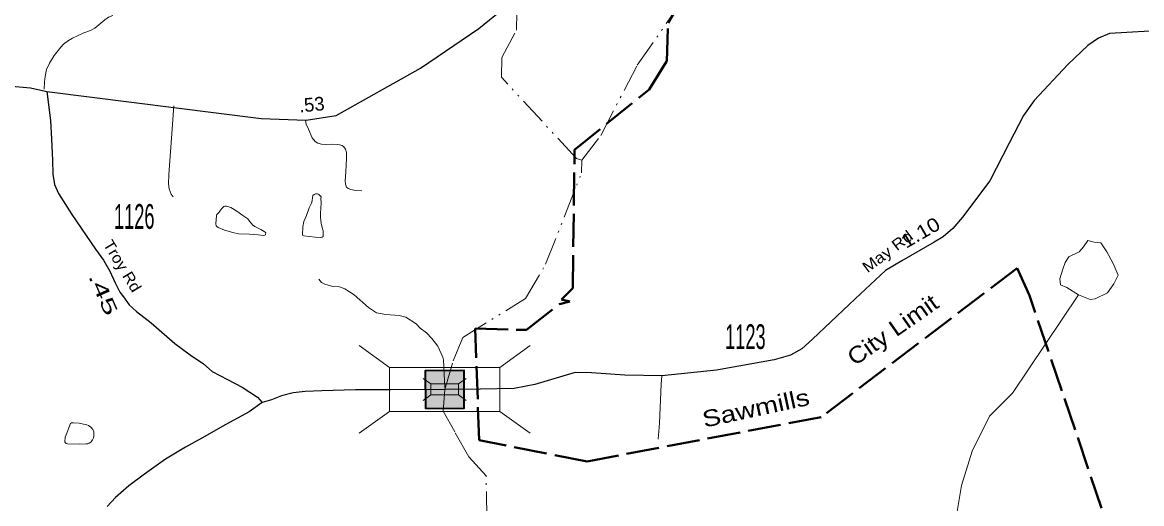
# Model space of a CAD drawing. Extents: x 354162 to 401331, y 224837 to 267610.
# Drawn here: x 382925 to 384958, y 230676 to 231551 of the extents above; entities that cross this region are included whole.
import ezdxf
from ezdxf.enums import TextEntityAlignment as Align

# ---------------------------------------------------------------- set-up
doc = ezdxf.new("R2010")
doc.units = 0
doc.header["$LTSCALE"] = 10
doc.linetypes.add('DASH_DOUBLE_DOT', pattern=[9.2, 5, -1.2, 0.3, -1.2, 0.3, -1.2])
doc.linetypes.add('LONG_DASHED', pattern=[7.5, 6, -1.5])
for name, color, linetype, lineweight in [('11', 7, 'Continuous', 40), ('17', 7, 'Continuous', 25), ('19', 7, 'Continuous', 25), ('31', 7, 'Continuous', 25), ('32', 7, 'Continuous', 25), ('35', 7, 'Continuous', 13), ('48', 7, 'LONG_DASHED', 40), ('49', 7, 'LONG_DASHED', 40), ('50', 7, 'Continuous', 13), ('59', 7, 'DASH_DOUBLE_DOT', 13), ('60', 7, 'Continuous', 35), ('62', 7, 'Continuous', 13), ('8', 7, 'Continuous', 25)]:
    doc.layers.add(name, color=color, linetype=linetype, lineweight=lineweight)

msp = doc.modelspace()

# ---------------------------------------------------------------- hatches: boundary and pattern name
at = {"layer": '31'}
msp.add_hatch(color=256, dxfattribs=at).paths.add_polyline_path([(383657.62, 230848.62), (383657.19, 230918.1), (383726.72, 230918.54), (383727.16, 230849.05)])

# ---------------------------------------------------------------- linework, layer by layer
at = {"layer": '31', "lineweight": 35}
msp.add_lwpolyline([(383657.62, 230848.62), (383657.19, 230918.1), (383726.72, 230918.54), (383727.16, 230849.05)], close=True, dxfattribs=at)
at = {"layer": '32'}
msp.add_line((383756.98, 230884.06), (383692.17, 230883.58), dxfattribs=at)
for points in [[(382969.66, 231425.14), (383358.96, 231376.18), (383440.4, 231372.87), (383494.87, 231381.68), (383648.01, 231467.32), (383754.11, 231539.46), (383837.73, 231608.04)], [(385056.76, 231539.35), (384899.46, 231530.31), (384879.83, 231521.67), (384860.2, 231508.7), (384824.08, 231474.13), (384762.84, 231408.52), (384743.35, 231381.62), (384717.44, 231331.34), (384682.14, 231262.7), (384632.37, 231196.51), (384615.09, 231176.08), (384597.43, 231161.15), (384581.19, 231151.22), (384522.53, 231117.26), (384492.69, 231099.58), (384447.23, 231057.65), (384426.71, 231038.05), (384360.51, 230974.81), (384340.57, 230957.64), (384320.16, 230945.85), (384290.32, 230937.21), (384186.04, 230918.4), (384086.45, 230908.07), (384019.44, 230909.72), (383959.02, 230913.56), (383929.36, 230914.66), (383855.96, 230892.72), (383818.6, 230885.58), (383756.98, 230884.06)], [(382753.35, 231509.32), (382761.34, 231500.52), (382784.45, 231481.25), (382805.36, 231462.53), (382825.16, 231449.87), (382842.22, 231443.81), (382867.43, 231440.07), (382899.44, 231435.55), (382939.61, 231431.7), (382969.66, 231425.14)], [(382969.66, 231425.14), (382976.24, 231372.62), (382977.89, 231338.48), (382979.54, 231300.49), (382980.09, 231274.61), (382983.39, 231255.89), (382990.55, 231239.92), (383014.76, 231201.38), (383058.1, 231138.47), (383072.41, 231118.65), (383083.96, 231098.83), (383093.31, 231077.36), (383102.12, 231060.29), (383108.72, 231052.03), (383119.17, 231037.16), (383132.38, 231025.05), (383158.79, 231004.67), (383202.08, 230966.9), (383229.59, 230946.53), (383253.8, 230930.01), (383269.76, 230916.25), (383297.82, 230901.93), (383324.23, 230887.61), (383352.29, 230869.44), (383360.85, 230859.71)], [(383692.17, 230883.58), (383594.39, 230882.71), (383530.02, 230882.71), (383468.94, 230881.06), (383438.68, 230879.96), (383416.67, 230877.21), (383395.76, 230871.7), (383377.61, 230864.54), (383360.85, 230859.71)], [(383360.85, 230859.71), (383337.19, 230842.64), (383294.82, 230820.07), (383251.03, 230795.06), (383221.31, 230778.54), (383185, 230757.07), (383147.03, 230729.54), (383118.42, 230708.62), (383094.21, 230687.14), (383078.81, 230671.17)]]:
    msp.add_lwpolyline(points, dxfattribs=at)
at = {"layer": '35'}
for points in [[(383089.35, 231562.95), (383081.26, 231560.06), (383074.62, 231555.44), (383064.22, 231545.9), (383056.71, 231540.11), (383048.91, 231535.78), (383036.78, 231531.73), (383016.27, 231521.9), (383008.76, 231517.57), (382999.8, 231510.92), (382994.89, 231505.42), (382983.05, 231490.39), (382974.38, 231476.23), (382968.89, 231464.95), (382966.29, 231452.23), (382965.46, 231442.54), (382964.88, 231429.24)], [(383199.23, 231233.54), (383195.47, 231238.46), (383191.72, 231248.29), (383190.56, 231257.25), (383191.14, 231274.01), (383196.05, 231340.22), (383200.09, 231399.04)], [(383439.57, 231372.3), (383440.73, 231365.94), (383444.48, 231356.4), (383451.7, 231340.79), (383456.9, 231334.43), (383461.53, 231330.96), (383468.46, 231329.23), (383475.1, 231328.94), (383486.08, 231329.23), (383496.77, 231328.94), (383501.1, 231328.36), (383506.01, 231326.63), (383509.19, 231324.31), (383511.79, 231319.98), (383513.52, 231314.2), (383513.52, 231303.21), (383512.37, 231279.22), (383511.21, 231262.45), (383511.79, 231256.67), (383513.81, 231251.46), (383516.99, 231248.86), (383521.9, 231247.13), (383530.57, 231245.39), (383541.83, 231244.24)], [(384086.45, 230908.07), (384085.29, 230893.44), (384082.55, 230822.33), (384079.8, 230793.25)]]:
    msp.add_lwpolyline(points, dxfattribs=at)
at = {"layer": '48'}
msp.add_lwpolyline([(384909.28, 230597.13), (384754.31, 231054.28), (384731.89, 231103.77), (384376.03, 230833.39), (383950.95, 230752.91), (383754.89, 230791.22), (383747.23, 230994.33), (383841.01, 230991.67), (383900.41, 231038.4), (383919.56, 231043.51), (383904.24, 231047.34), (383924.67, 231067.78), (383928.12, 231318.91), (384063.43, 231428.76), (384095.34, 231479.86), (384097.89, 231550.11), (384133.63, 231611.43), (384208.95, 231651.67), (384219.16, 231824.75), (384172.57, 231857.97), (384199.34, 232036.95), (384379.97, 232050.37), (384354.23, 232135.68), (384393.08, 232202.18)], dxfattribs=at)
at = {"layer": '49'}
msp.add_lwpolyline([(384909.28, 230597.13), (384754.31, 231054.28), (384731.89, 231103.77), (384376.03, 230833.39), (383950.95, 230752.91), (383754.89, 230791.22), (383747.23, 230994.33), (383841.01, 230991.67), (383900.41, 231038.4), (383919.56, 231043.51), (383904.24, 231047.34), (383924.67, 231067.78), (383928.12, 231318.91), (384063.43, 231428.76), (384095.34, 231479.86), (384097.89, 231550.11), (384133.63, 231611.43), (384208.95, 231651.67), (384219.16, 231824.75), (384172.57, 231857.97), (384199.34, 232036.95), (384379.97, 232050.37), (384354.23, 232135.68), (384393.08, 232202.18)], dxfattribs=at)
at = {"layer": '50'}
for p, q in [((383592.17, 230923.58), (383536.82, 230963.2)), ((383847.53, 230963.2), (383792.17, 230923.58)), ((383592.17, 230843.58), (383536.82, 230803.95)), ((383847.53, 230803.95), (383792.17, 230843.58))]:
    msp.add_line(p, q, dxfattribs=at)
at = {"layer": '50', "linetype": 'LONG_DASHED'}
for p, q in [((383667.17, 230893.58), (383653.33, 230903.48)), ((383731.01, 230903.48), (383717.17, 230893.58)), ((383667.17, 230873.58), (383653.33, 230863.67)), ((383731.01, 230863.67), (383717.17, 230873.58))]:
    msp.add_line(p, q, dxfattribs=at)
at = {"layer": '50'}
msp.add_lwpolyline([(383592.17, 230843.58), (383792.17, 230843.58), (383792.17, 230923.58), (383592.17, 230923.58)], close=True, dxfattribs=at)
at = {"layer": '50', "linetype": 'LONG_DASHED'}
msp.add_lwpolyline([(383667.17, 230873.58), (383717.17, 230873.58), (383717.17, 230893.58), (383667.17, 230893.58)], close=True, dxfattribs=at)
at = {"layer": '59'}
for points in [[(383941.34, 231299.98), (383931.28, 231303.19), (383795.03, 231451), (383795.94, 231487), (383822.47, 231536.5), (383823.38, 231569.5), (383786.19, 231606.27), (383723.69, 231656.53)], [(383941.34, 231299.98), (383975.47, 231345.33), (384041.91, 231473.06), (384171.16, 231657.56)], [(383725.34, 230977.79), (383838.62, 231048.92), (383875.5, 231111.22), (383940.72, 231277), (383941.34, 231299.98)], [(383692.17, 230883.58), (383707.38, 230935.67), (383725.34, 230977.79)], [(383743.53, 230595.59), (383768.76, 230648.09), (383767.27, 230726.52), (383735.82, 230761.38), (383710.37, 230806.4), (383689.41, 230844.17), (383692.17, 230883.58)]]:
    msp.add_lwpolyline(points, dxfattribs=at)
at = {"layer": '59', "linetype": 'Continuous'}
msp.add_lwpolyline([(383713.34, 230194.98), (383739.56, 230224.47), (383898.97, 230307.33), (383975.78, 230330.8), (384020.91, 230405.94), (384054.44, 230425.27), (384118.12, 230431.98), (384216.28, 230490.06), (384303.16, 230508.33), (384336.38, 230525.66), (384431.16, 230545.77), (384494.56, 230541.5), (384537.25, 230522.62), (384572.91, 230531.92), (384612.84, 230600.16), (384630.81, 230708.86), (384650, 230771.5), (384682, 230834.88), (384723.78, 230877.08), (384843.29, 231055.39)], dxfattribs=at)
at = {"layer": '60', "lineweight": 13}
msp.add_lwpolyline([(384810.78, 231073.69), (384809.76, 231084.88), (384814.84, 231102.16), (384818.91, 231114.37), (384826.02, 231124.53), (384844.31, 231133.69), (384852.44, 231142.84), (384860.57, 231154.02), (384871.74, 231150.97), (384883.93, 231149.95), (384895.11, 231133.69), (384906.29, 231112.33), (384915.43, 231090.98), (384907.3, 231075.73), (384896.13, 231059.46), (384873.77, 231048.27), (384864.63, 231047.26), (384843.29, 231055.39), (384821.96, 231068.61)], close=True, dxfattribs=at)
at = {"layer": '62'}
for points in [[(383434.38, 231178.84), (383436.47, 231189.05), (383441.03, 231199.97), (383446.25, 231213.88), (383450.12, 231222.3), (383451.47, 231226.52), (383452.22, 231232.5), (383452.91, 231235.75), (383454.78, 231237.95), (383457.28, 231239.16), (383459.09, 231239.12), (383460.94, 231239.08), (383463.34, 231237.78), (383466.31, 231234.72), (383467.5, 231233.45), (383467.44, 231230.45), (383467.84, 231222.94), (383466.72, 231203.45), (383466.56, 231196.2), (383467.03, 231191.44), (383467.5, 231185.92), (383469.72, 231177.88), (383471.38, 231171.84), (383471.25, 231166.34), (383471.12, 231161.34), (383469.88, 231160.11), (383466.81, 231159.67), (383457.09, 231160.62), (383436.41, 231162.78), (383434.59, 231163.58), (383434, 231164.84)], [(383303.5, 231213.98), (383314.31, 231207.52), (383325.72, 231199.78), (383331.09, 231196.17), (383334.72, 231193.59), (383339.44, 231187.25), (383341.19, 231184.95), (383342.97, 231182.92), (383347.16, 231179.84), (383358, 231174.11), (383364.03, 231170.75), (383365.81, 231169.45), (383367, 231168.44), (383366.94, 231165.94), (383366.91, 231164.69), (383365.66, 231164.2), (383363.22, 231163.5), (383353.47, 231164.45), (383337.66, 231165.52), (383317.53, 231166.42), (383307.22, 231168.62), (383292.09, 231173.19), (383280.62, 231177.92), (383278.22, 231179.72), (383277.06, 231181), (383276.53, 231184.75), (383277.53, 231200), (383278.19, 231201.73), (383282.56, 231205.89), (383285.09, 231209.59), (383287.66, 231213.05), (383290.75, 231215.98), (383292.59, 231216.7), (383295.66, 231216.64), (383297.47, 231215.86), (383299.88, 231215.3)], [(383017.72, 230823.02), (383028.03, 230822.05), (383035.97, 230820.64), (383042.03, 230819.27), (383045.03, 230817.95), (383049.22, 230814.88), (383052.78, 230811.05), (383054.53, 230808.52), (383055.09, 230806.75), (383055.06, 230804.25), (383054.91, 230798.75), (383054.22, 230795.77), (383052.31, 230792.05), (383049.75, 230788.59), (383046.66, 230786.16), (383044.19, 230784.95), (383041.12, 230784.52), (383028.91, 230784.27), (383006.97, 230784.7), (383004.56, 230785.5), (383003.34, 230786.78), (383002.19, 230788.55), (383003, 230797.05), (383004.34, 230801.27), (383012.19, 230821.88), (383014.06, 230823.08), (383015.88, 230823.05)]]:
    msp.add_lwpolyline(points, close=True, dxfattribs=at)
msp.add_lwpolyline([(383463.66, 231084.2), (383468.38, 231077.86), (383474.38, 231074.73), (383488.91, 231070.69), (383501.09, 231070.19), (383510.75, 231066.5), (383527.56, 231055.66), (383553.81, 231032.36), (383568.19, 231022.83), (383585.19, 231019.98), (383609.56, 231017.98), (383621.69, 231015.25), (383640.25, 231002.61), (383647.41, 230995.22), (383659.38, 230986.22), (383668.88, 230976.28), (383679.5, 230962.06), (383688.72, 230942.39), (383689.81, 230937.41), (383692.4, 230886.29)], dxfattribs=at)

# ---------------------------------------------------------------- texts
at = {"layer": '11'}
for s, rotation, width, p in [('May Rd', 36.915, 1.15, (384502.58, 231126.38)), ('Troy Rd', 301.207, 1.1, (383098.13, 231102.75))]:
    msp.add_text(s, height=20, rotation=rotation, dxfattribs=dict(at, width=width)).set_placement(p, align=Align.CENTER)
at = {"layer": '17'}
msp.add_text('.53', height=25, rotation=5.359, dxfattribs=at).set_placement((383451.79, 231389.01), align=Align.CENTER)
for s, rotation, width, p in [('1.10', 30.067, 1.15, (384562.63, 231157.8)), ('.45', 293.537, 1.75, (383060.59, 231052.32))]:
    msp.add_text(s, height=25, rotation=rotation, dxfattribs=dict(at, width=width)).set_placement(p, align=Align.CENTER)
at = {"layer": '19'}
for s, rotation, width, p in [('City Limit', 34.975, 1.15, (384514.48, 230979.68)), ('Sawmills', 12.203, 1.25, (384260.42, 230834.97))]:
    msp.add_text(s, height=30, rotation=rotation, dxfattribs=dict(at, width=width)).set_placement(p, align=Align.CENTER)
at = {"layer": '8', "width": 0.55}
for s, p in [('1126', (383128.24, 231175.45)), ('1123', (384238.28, 230957.04))]:
    msp.add_text(s, height=45, dxfattribs=at).set_placement(p, align=Align.CENTER)

doc.saveas('drawing.dxf')
